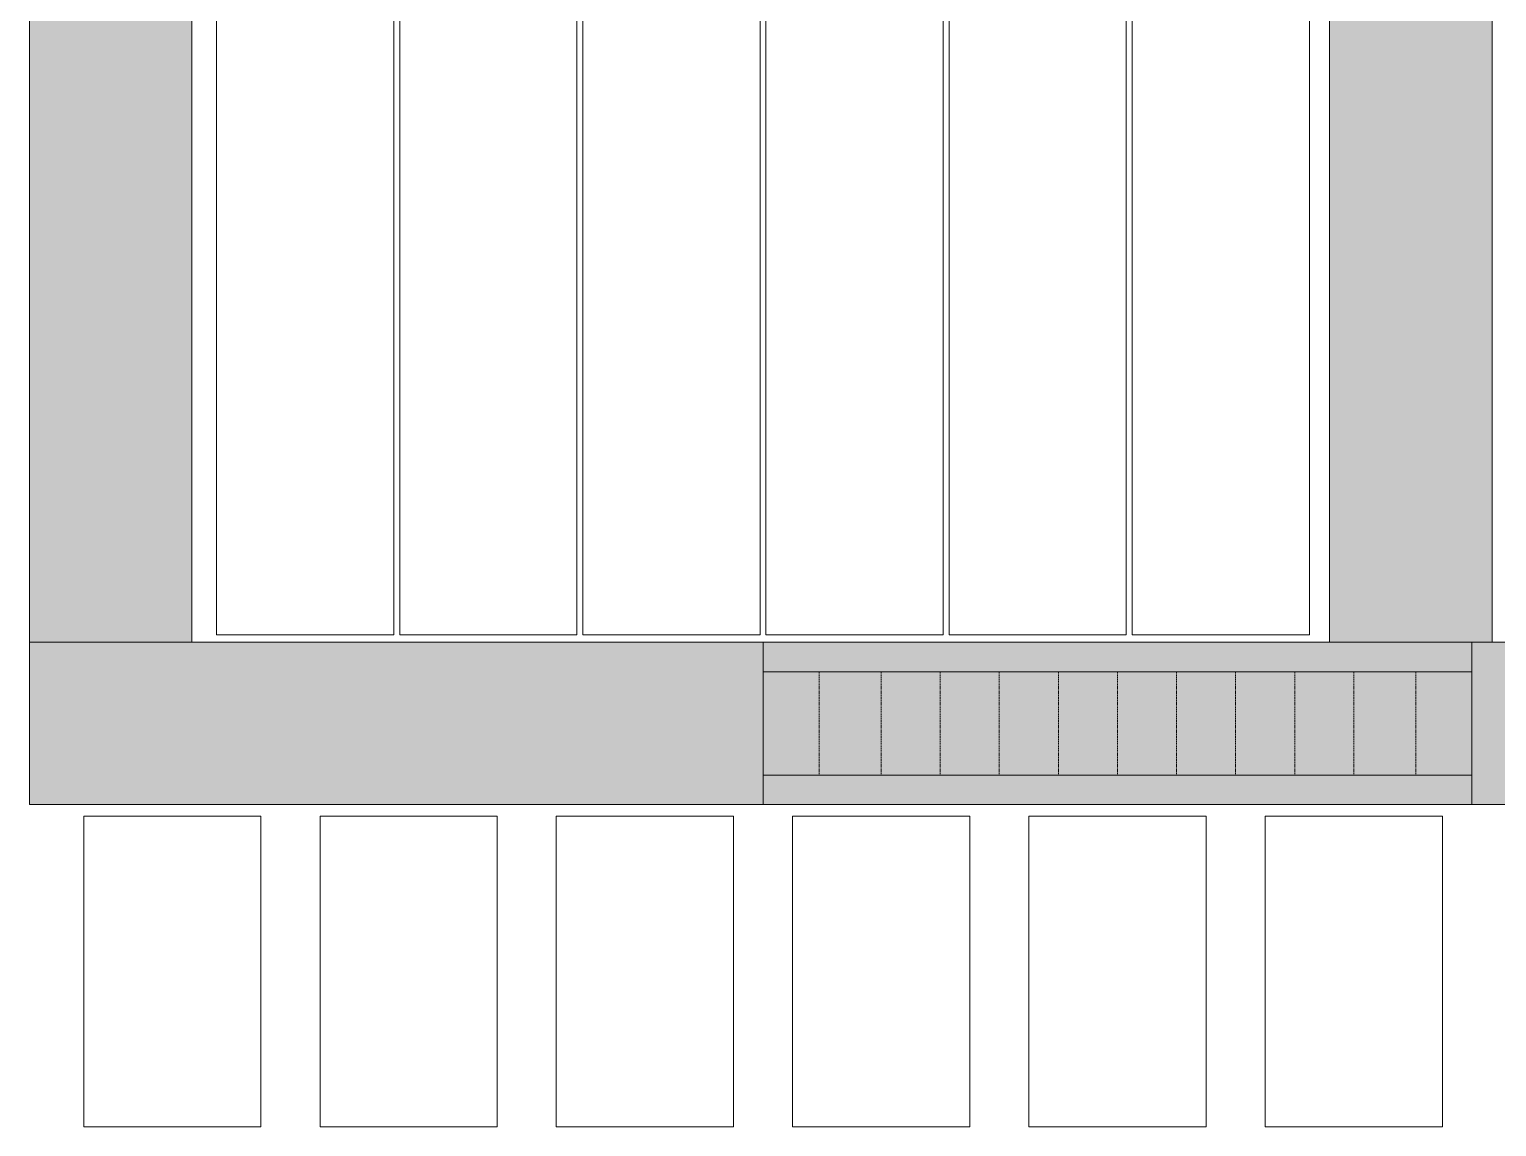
# Model space of a CAD drawing. Header units: millimetres. Extents: x -962357 to -591296, y -223672 to 59420.
# Drawn here: x -744147 to -741663, y -219594 to -217737 of the extents above; entities that cross this region are included whole.
import ezdxf

# ---------------------------------------------------------------- set-up
doc = ezdxf.new("R2010")
doc.units = ezdxf.units.MM
doc.linetypes.add('DPA_Hidden 50', pattern=[3, 2, -1])
for name, color, linetype, lineweight in [('A-CLNG', 2, 'Continuous', 9), ('A-GLAZ-CURT', 2, 'Continuous', 9), ('A-GLAZ-CWMG', 2, 'Continuous', 9)]:
    doc.layers.add(name, color=color, linetype=linetype, lineweight=lineweight)

# ---------------------------------------------------------------- blocks, each defined once
blk = doc.blocks.new('Rectangular Mullion - 200mm Square-13922914-4160-01 UPPER PLATFORM LEVEL - REFLECTED CEILING PLAN')
at = {"layer": 'A-GLAZ-CWMG'}
blk.add_hatch(color=256, dxfattribs=at).paths.add_polyline_path([(-743874, 5049.2), (-743874, 6974), (-744149, 6974), (-744149, 5049.2)])
for p, q in [((-744149, 6974), (-743874, 6974)), ((-743874, 6974), (-744149, 6974)), ((-744149, 5049.2), (-744149, 6974)), ((-744149, 6974), (-744149, 5049.2)), ((-743874, 6974), (-743874, 5049.2)), ((-743874, 6974), (-743874, 5049.2)), ((-744149, 5049.2), (-743874, 5049.2)), ((-743874, 5049.2), (-744149, 5049.2))]:
    blk.add_line(p, q, dxfattribs=at)
blk = doc.blocks.new('Rectangular Mullion - 200mm Square-13922915-4160-01 UPPER PLATFORM LEVEL - REFLECTED CEILING PLAN')
at = {"layer": 'A-GLAZ-CWMG'}
blk.add_hatch(color=256, dxfattribs=at).paths.add_polyline_path([(-740203.1, 4774.2), (-739609, 4774.2), (-739609, 5049.2), (-741810.3, 5049.2), (-741810.3, 4774.2), (-740929.5, 4774.2)])
for p, q in [((-741810.3, 5049.2), (-739609, 5049.2)), ((-741810.3, 5049.2), (-739609, 5049.2)), ((-739609, 4774.2), (-741810.3, 4774.2)), ((-741810.3, 4774.2), (-739609, 4774.2))]:
    blk.add_line(p, q, dxfattribs=at)
blk = doc.blocks.new('Rectangular Mullion - 200mm Square-13922916-4160-01 UPPER PLATFORM LEVEL - REFLECTED CEILING PLAN')
at = {"layer": 'A-GLAZ-CWMG'}
blk.add_hatch(color=256, dxfattribs=at).paths.add_polyline_path([(-742382.3, 4774.2), (-741810.3, 4774.2), (-741810.3, 5049.2), (-744149, 5049.2), (-744149, 4774.2), (-743108.6, 4774.2)])
for p, q in [((-744149, 4774.2), (-744149, 5049.2)), ((-744149, 5049.2), (-744149, 4774.2)), ((-744149, 5049.2), (-741810.3, 5049.2)), ((-744149, 5049.2), (-741810.3, 5049.2)), ((-741810.3, 4774.2), (-744149, 4774.2)), ((-744149, 4774.2), (-741810.3, 4774.2))]:
    blk.add_line(p, q, dxfattribs=at)
blk = doc.blocks.new('Rectangular Mullion - 200mm Square-13922911-4160-01 UPPER PLATFORM LEVEL - REFLECTED CEILING PLAN')
at = {"layer": 'A-GLAZ-CWMG'}
blk.add_hatch(color=256, dxfattribs=at).paths.add_polyline_path([(-739471.5, 5049.2), (-739471.5, 6974), (-739746.5, 6974), (-739746.5, 5049.2)])
for p, q in [((-739471.5, 6974), (-739746.5, 6974)), ((-739746.5, 6974), (-739471.5, 6974)), ((-739746.5, 5049.2), (-739746.5, 6974)), ((-739746.5, 5049.2), (-739746.5, 6974)), ((-739471.5, 6974), (-739471.5, 5049.2)), ((-739471.5, 5049.2), (-739471.5, 6974)), ((-739471.5, 5049.2), (-739746.5, 5049.2)), ((-739746.5, 5049.2), (-739471.5, 5049.2))]:
    blk.add_line(p, q, dxfattribs=at)
blk = doc.blocks.new('DPA_CP_Metal Ceiling Panel - Vertical Panel with Gap-10966964-4160-01 UPPER PLATFORM LEVEL - REFLECTED CEILING PLAN')
at = {"layer": 'A-GLAZ-CURT'}
for p, q in [((-727257, 4754.7), (-727257, 4229)), ((-726957, 4754.7), (-727257, 4754.7)), ((-726957, 4754.7), (-727257, 4754.7)), ((-727257, 4754.7), (-727257, 4229)), ((-727257, 4229), (-727257, 4754.7)), ((-727257, 4754.7), (-726957, 4754.7)), ((-726957, 4754.7), (-726957, 4229)), ((-726957, 4229), (-726957, 4754.7)), ((-726957, 4754.7), (-726957, 4229)), ((-726957, 4229), (-727257, 4229)), ((-727257, 4229), (-726957, 4229)), ((-726957, 4229), (-727257, 4229))]:
    blk.add_line(p, q, dxfattribs=at)
blk = doc.blocks.new('DPA_CP_Metal Ceiling Luminaire2 - Linear Luminaire-V62-4160-01 UPPER PLATFORM LEVEL - REFLECTED CEILING PLAN')
at = {"layer": 'A-GLAZ-CURT'}
for p, q in [((-742907, 7249), (-741707, 7249)), ((-742907, 7249), (-742907, 6974)), ((-741707, 7249), (-742907, 7249)), ((-742907, 7249), (-741707, 7249)), ((-741707, 6974), (-741707, 7249)), ((-742907, 7211.5), (-742907, 6974)), ((-741707, 7211.5), (-741707, 6974)), ((-742907, 7199), (-741707, 7199)), ((-742907, 7024), (-741707, 7024)), ((-741707, 6974), (-742907, 6974)), ((-741707, 6974), (-742907, 6974)), ((-742907, 6974), (-741707, 6974))]:
    blk.add_line(p, q, dxfattribs=at)
at = {"layer": 'A-GLAZ-CURT', "linetype": 'DPA_Hidden 50'}
for p, q in [((-742812, 7199), (-742812, 7024)), ((-742707, 7199), (-742707, 7024)), ((-742607, 7199), (-742607, 7024)), ((-742507, 7199), (-742507, 7024)), ((-742407, 7199), (-742407, 7024)), ((-742307, 7199), (-742307, 7024)), ((-742207, 7199), (-742207, 7024)), ((-742107, 7199), (-742107, 7024)), ((-742007, 7199), (-742007, 7024)), ((-741907, 7199), (-741907, 7024)), ((-741802, 7199), (-741802, 7024))]:
    blk.add_line(p, q, dxfattribs=at)

msp = doc.modelspace()

# ---------------------------------------------------------------- linework, layer by layer
at = {"layer": 'A-CLNG'}
for p, q in [((-743829.7, -216861.9), (-743829.7, -218761.9)), ((-743829.7, -218761.9), (-743829.7, -216861.9)), ((-743529.7, -218761.9), (-743529.7, -216861.9)), ((-743529.7, -216861.9), (-743529.7, -218761.9)), ((-743519.7, -216861.9), (-743519.7, -218761.9)), ((-743519.7, -218761.9), (-743519.7, -216861.9)), ((-743219.7, -218761.9), (-743219.7, -216861.9)), ((-743219.7, -216861.9), (-743219.7, -218761.9)), ((-743209.7, -216861.9), (-743209.7, -218761.9)), ((-743209.7, -218761.9), (-743209.7, -216861.9)), ((-742909.7, -218761.9), (-742909.7, -216861.9)), ((-742909.7, -216861.9), (-742909.7, -218761.9)), ((-742899.7, -216861.9), (-742899.7, -218761.9)), ((-742899.7, -218761.9), (-742899.7, -216861.9)), ((-742599.7, -218761.9), (-742599.7, -216861.9)), ((-742599.7, -216861.9), (-742599.7, -218761.9)), ((-742589.7, -216861.9), (-742589.7, -218761.9)), ((-742589.7, -218761.9), (-742589.7, -216861.9)), ((-742289.7, -218761.9), (-742289.7, -216861.9)), ((-742289.7, -216861.9), (-742289.7, -218761.9)), ((-742279.7, -216861.9), (-742279.7, -218761.9)), ((-742279.7, -218761.9), (-742279.7, -216861.9)), ((-741979.7, -218761.9), (-741979.7, -216861.9)), ((-741979.7, -216861.9), (-741979.7, -218761.9)), ((-743829.7, -218761.9), (-743529.7, -218761.9)), ((-743529.7, -218761.9), (-743829.7, -218761.9)), ((-743519.7, -218761.9), (-743219.7, -218761.9)), ((-743219.7, -218761.9), (-743519.7, -218761.9)), ((-743209.7, -218761.9), (-742909.7, -218761.9)), ((-742909.7, -218761.9), (-743209.7, -218761.9)), ((-742899.7, -218761.9), (-742599.7, -218761.9)), ((-742599.7, -218761.9), (-742899.7, -218761.9)), ((-742589.7, -218761.9), (-742289.7, -218761.9)), ((-742289.7, -218761.9), (-742589.7, -218761.9)), ((-742279.7, -218761.9), (-741979.7, -218761.9)), ((-741979.7, -218761.9), (-742279.7, -218761.9))]:
    msp.add_line(p, q, dxfattribs=at)

# ---------------------------------------------------------------- block references
at = {"layer": 'A-GLAZ-CURT'}
for name, p in [('DPA_CP_Metal Ceiling Luminaire2 - Linear Luminaire-V62-4160-01 UPPER PLATFORM LEVEL - REFLECTED CEILING PLAN', (2.4, -226023.3)), ('DPA_CP_Metal Ceiling Panel - Vertical Panel with Gap-10966964-4160-01 UPPER PLATFORM LEVEL - REFLECTED CEILING PLAN', (-16797.6, -223823.5)), ('DPA_CP_Metal Ceiling Panel - Vertical Panel with Gap-10966964-4160-01 UPPER PLATFORM LEVEL - REFLECTED CEILING PLAN', (-16397.6, -223823.5)), ('DPA_CP_Metal Ceiling Panel - Vertical Panel with Gap-10966964-4160-01 UPPER PLATFORM LEVEL - REFLECTED CEILING PLAN', (-15997.6, -223823.5)), ('DPA_CP_Metal Ceiling Panel - Vertical Panel with Gap-10966964-4160-01 UPPER PLATFORM LEVEL - REFLECTED CEILING PLAN', (-15597.6, -223823.5)), ('DPA_CP_Metal Ceiling Panel - Vertical Panel with Gap-10966964-4160-01 UPPER PLATFORM LEVEL - REFLECTED CEILING PLAN', (-15197.6, -223823.5)), ('DPA_CP_Metal Ceiling Panel - Vertical Panel with Gap-10966964-4160-01 UPPER PLATFORM LEVEL - REFLECTED CEILING PLAN', (-14797.6, -223823.5))]:
    msp.add_blockref(name, p, dxfattribs=at)
at = {"layer": 'A-GLAZ-CWMG'}
for name, p in [('Rectangular Mullion - 200mm Square-13922914-4160-01 UPPER PLATFORM LEVEL - REFLECTED CEILING PLAN', (2.4, -223823.5)), ('Rectangular Mullion - 200mm Square-13922911-4160-01 UPPER PLATFORM LEVEL - REFLECTED CEILING PLAN', (-2198.9, -223823.5)), ('Rectangular Mullion - 200mm Square-13922916-4160-01 UPPER PLATFORM LEVEL - REFLECTED CEILING PLAN', (2.4, -223823.5)), ('Rectangular Mullion - 200mm Square-13922915-4160-01 UPPER PLATFORM LEVEL - REFLECTED CEILING PLAN', (2.4, -223823.5))]:
    msp.add_blockref(name, p, dxfattribs=at)

doc.saveas('drawing.dxf')
